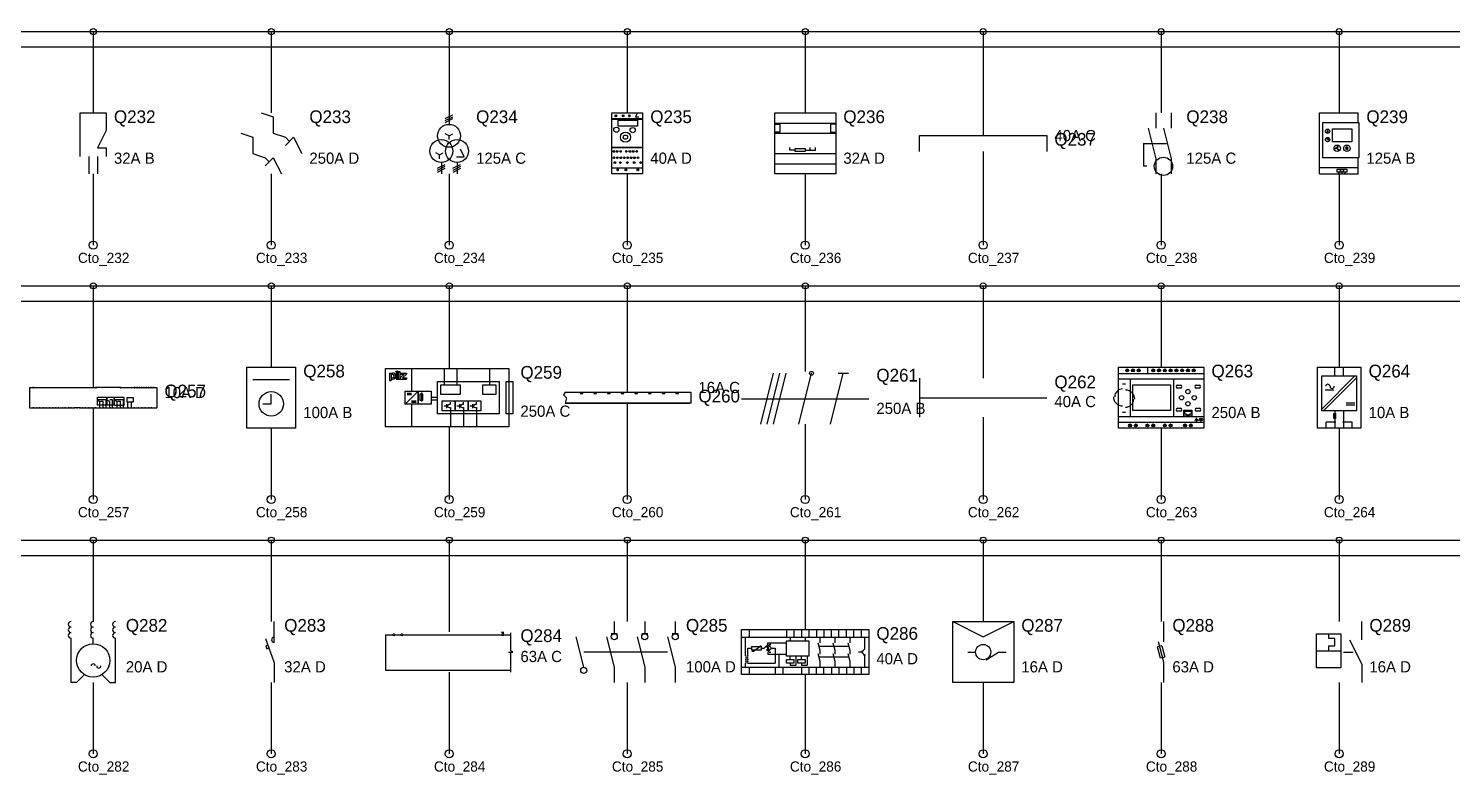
# Model space of a CAD drawing. Header units: metres. Extents: x 2 to 99, y 2 to 133.
# Drawn here: x 26.73 to 54.73, y 69.39 to 84.06 of the extents above; entities that cross this region are included whole.
import ezdxf

# ---------------------------------------------------------------- set-up
doc = ezdxf.new("R2010")
doc.units = ezdxf.units.M
for name, color, linetype in [('BARRAS_BUSBAR', 7, 'Continuous'), ('COMPONENTES', 7, 'Continuous'), ('LINEAS_FUERZA', 7, 'Continuous'), ('TEXTOS_CIRCUITO', 7, 'Continuous')]:
    doc.layers.add(name, color=color, linetype=linetype)

msp = doc.modelspace()

# ---------------------------------------------------------------- linework, layer by layer
at = {"layer": 'BARRAS_BUSBAR'}
for p, q in [((5, 84), (96, 84)), ((5, 83.7), (96, 83.7)), ((5, 79), (96, 79)), ((5, 78.7), (96, 78.7)), ((5, 74), (96, 74)), ((5, 73.7), (96, 73.7))]:
    msp.add_line(p, q, dxfattribs=at)
at = {"layer": 'COMPONENTES'}
for p, q in [((34.921, 82.287), (35.071, 82.362)), ((34.996, 82.4), (34.996, 82.175)), ((38.263, 82.343), (38.277, 82.343)), ((38.27, 82.349), (38.284, 82.336)), ((38.284, 82.349), (38.27, 82.336)), ((38.277, 82.349), (38.277, 82.336)), ((38.399, 82.343), (38.412, 82.343)), ((38.412, 82.349), (38.426, 82.336)), ((38.426, 82.349), (38.412, 82.336)), ((38.419, 82.349), (38.419, 82.336)), ((38.534, 82.349), (38.547, 82.336)), ((38.547, 82.349), (38.534, 82.336)), ((38.534, 82.343), (38.547, 82.343)), ((38.541, 82.349), (38.541, 82.336)), ((48.895, 82.4), (48.895, 82.1)), ((49.195, 82.4), (49.195, 82.1)), ((52.115, 82.4), (52.866, 82.4)), ((52.115, 81.2), (52.115, 82.4)), ((52.873, 82.217), (52.873, 82.4)), ((34.921, 82.25), (35.071, 82.325)), ((34.921, 82.212), (35.071, 82.287)), ((41.4, 82.2), (42.6, 82.2)), ((48.745, 82.1), (48.895, 81.5)), ((49.045, 82.1), (49.195, 81.5)), ((34.996, 81.95), (34.921, 81.987)), ((34.996, 81.95), (35.071, 81.987)), ((34.996, 81.875), (34.996, 81.95)), ((41.4, 82), (42.6, 82)), ((48.655, 81.8), (49.105, 81.8)), ((48.655, 81.8), (48.655, 81.35)), ((27.914, 81.543), (27.914, 81.2)), ((28.086, 81.543), (28.086, 81.2)), ((34.809, 81.575), (34.734, 81.612)), ((34.809, 81.575), (34.884, 81.612)), ((34.809, 81.5), (34.809, 81.575)), ((38.23, 81.65), (38.243, 81.636)), ((38.243, 81.65), (38.23, 81.636)), ((38.233, 81.525), (38.246, 81.511)), ((38.246, 81.525), (38.233, 81.511)), ((38.236, 81.65), (38.236, 81.636)), ((38.24, 81.525), (38.24, 81.511)), ((38.297, 81.65), (38.311, 81.636)), ((38.311, 81.65), (38.297, 81.636)), ((38.301, 81.525), (38.314, 81.511)), ((38.314, 81.525), (38.301, 81.511)), ((38.304, 81.65), (38.304, 81.636)), ((38.307, 81.525), (38.307, 81.511)), ((38.365, 81.65), (38.378, 81.636)), ((38.378, 81.65), (38.365, 81.636)), ((38.368, 81.525), (38.382, 81.511)), ((38.382, 81.525), (38.368, 81.511)), ((38.372, 81.65), (38.372, 81.636)), ((38.375, 81.525), (38.375, 81.511)), ((38.436, 81.525), (38.449, 81.511)), ((38.449, 81.525), (38.436, 81.511)), ((38.443, 81.525), (38.443, 81.511)), ((38.476, 81.65), (38.49, 81.636)), ((38.49, 81.65), (38.476, 81.636)), ((38.483, 81.65), (38.483, 81.636)), ((38.503, 81.525), (38.517, 81.511)), ((38.517, 81.525), (38.503, 81.511)), ((38.51, 81.525), (38.51, 81.511)), ((38.544, 81.65), (38.557, 81.636)), ((38.557, 81.65), (38.544, 81.636)), ((38.551, 81.65), (38.551, 81.636)), ((38.571, 81.525), (38.585, 81.511)), ((38.585, 81.525), (38.571, 81.511)), ((38.578, 81.525), (38.578, 81.511)), ((38.612, 81.65), (38.625, 81.636)), ((38.625, 81.65), (38.612, 81.636)), ((38.618, 81.65), (38.618, 81.636)), ((38.639, 81.525), (38.652, 81.511)), ((38.652, 81.525), (38.639, 81.511)), ((38.645, 81.525), (38.645, 81.511)), ((38.679, 81.65), (38.693, 81.636)), ((38.693, 81.65), (38.679, 81.636)), ((38.686, 81.65), (38.686, 81.636)), ((38.706, 81.525), (38.72, 81.511)), ((38.72, 81.525), (38.706, 81.511)), ((38.713, 81.525), (38.713, 81.511)), ((41.4, 81.6), (42.6, 81.6)), ((48.895, 81.5), (48.895, 81.2)), ((49.195, 81.5), (49.195, 81.2)), ((52.424, 81.693), (52.424, 81.705)), ((52.462, 81.705), (52.424, 81.693)), ((52.462, 81.705), (52.424, 81.705)), ((52.462, 81.712), (52.468, 81.743)), ((52.462, 81.705), (52.481, 81.737)), ((52.462, 81.705), (52.487, 81.68)), ((52.462, 81.705), (52.475, 81.674)), ((52.468, 81.743), (52.481, 81.737)), ((52.487, 81.68), (52.475, 81.674)), ((52.645, 81.718), (52.645, 81.693)), ((52.652, 81.718), (52.652, 81.693)), ((52.658, 81.718), (52.658, 81.693)), ((52.873, 81.2), (52.873, 81.509)), ((34.771, 81.312), (34.921, 81.387)), ((34.771, 81.275), (34.921, 81.35)), ((34.771, 81.237), (34.921, 81.312)), ((34.846, 81.425), (34.846, 81.2)), ((35.071, 81.312), (35.221, 81.387)), ((35.079, 81.275), (35.229, 81.35)), ((35.079, 81.237), (35.229, 81.312)), ((35.154, 81.425), (35.154, 81.2)), ((38.25, 81.43), (38.263, 81.416)), ((38.263, 81.43), (38.25, 81.416)), ((38.25, 81.423), (38.263, 81.423)), ((38.257, 81.43), (38.257, 81.416)), ((38.306, 81.288), (38.319, 81.274)), ((38.319, 81.288), (38.306, 81.274)), ((38.306, 81.281), (38.319, 81.281)), ((38.312, 81.288), (38.312, 81.274)), ((38.358, 81.43), (38.372, 81.416)), ((38.372, 81.43), (38.358, 81.416)), ((38.358, 81.423), (38.372, 81.423)), ((38.365, 81.43), (38.365, 81.416)), ((38.468, 81.288), (38.481, 81.274)), ((38.481, 81.288), (38.468, 81.274)), ((38.468, 81.281), (38.481, 81.281)), ((38.475, 81.288), (38.475, 81.274)), ((38.497, 81.43), (38.51, 81.416)), ((38.51, 81.43), (38.497, 81.416)), ((38.497, 81.423), (38.51, 81.423)), ((38.503, 81.43), (38.503, 81.416)), ((38.632, 81.43), (38.645, 81.416)), ((38.645, 81.43), (38.632, 81.416)), ((38.632, 81.423), (38.645, 81.423)), ((38.639, 81.43), (38.639, 81.416)), ((38.705, 81.288), (38.718, 81.274)), ((38.718, 81.288), (38.705, 81.274)), ((38.705, 81.281), (38.718, 81.281)), ((38.711, 81.288), (38.711, 81.274)), ((38.759, 81.43), (38.772, 81.416)), ((38.772, 81.43), (38.759, 81.416)), ((38.765, 81.43), (38.765, 81.416)), ((41.4, 81.4), (42.6, 81.4)), ((48.715, 81.35), (48.655, 81.35)), ((52.115, 81.326), (52.873, 81.326)), ((52.494, 81.232), (52.494, 81.2)), ((52.557, 81.232), (52.557, 81.2)), ((52.62, 81.232), (52.62, 81.2)), ((52.115, 81.2), (52.873, 81.2)), ((33.997, 77.314), (34.026, 77.314)), ((33.997, 77.314), (33.997, 77.168)), ((34.026, 77.314), (34.026, 77.168)), ((34.26, 77.374), (34.26, 76.928)), ((34.898, 77.374), (34.898, 77.055)), ((35.153, 77.374), (35.153, 77.055)), ((35.791, 77.374), (35.791, 77.055)), ((48.309, 77.32), (48.349, 77.36)), ((48.315, 77.315), (48.355, 77.355)), ((48.423, 77.32), (48.463, 77.36)), ((48.428, 77.315), (48.468, 77.355)), ((48.536, 77.32), (48.576, 77.36)), ((48.542, 77.315), (48.582, 77.355)), ((48.73, 77.394), (48.73, 77.275)), ((48.821, 77.32), (48.861, 77.36)), ((48.827, 77.315), (48.866, 77.355)), ((48.935, 77.32), (48.974, 77.36)), ((48.94, 77.315), (48.98, 77.355)), ((49.048, 77.32), (49.088, 77.36)), ((49.054, 77.315), (49.094, 77.355)), ((49.162, 77.32), (49.202, 77.36)), ((49.168, 77.315), (49.208, 77.355)), ((49.276, 77.32), (49.316, 77.36)), ((49.282, 77.315), (49.321, 77.355)), ((49.39, 77.32), (49.429, 77.36)), ((49.395, 77.315), (49.435, 77.355)), ((49.503, 77.32), (49.543, 77.36)), ((49.509, 77.315), (49.549, 77.355)), ((49.617, 77.32), (49.657, 77.36)), ((49.623, 77.315), (49.663, 77.355)), ((52.414, 77.229), (52.414, 77.4)), ((52.586, 77.229), (52.586, 77.4)), ((31.14, 77.16), (31.86, 77.16)), ((33.828, 77.285), (33.828, 77.139)), ((33.828, 77.285), (33.887, 77.285)), ((33.828, 77.139), (33.857, 77.139)), ((33.857, 77.261), (33.857, 77.139)), ((33.857, 77.261), (33.881, 77.261)), ((33.866, 77.191), (33.866, 77.168)), ((33.866, 77.191), (33.881, 77.191)), ((33.866, 77.168), (33.887, 77.168)), ((33.955, 77.285), (33.955, 77.168)), ((33.955, 77.285), (33.985, 77.285)), ((33.955, 77.168), (33.985, 77.168)), ((33.985, 77.285), (33.985, 77.168)), ((33.997, 77.168), (34.026, 77.168)), ((34.038, 77.285), (34.038, 77.261)), ((34.038, 77.285), (34.157, 77.285)), ((34.114, 77.261), (34.038, 77.191)), ((34.038, 77.261), (34.114, 77.261)), ((34.038, 77.191), (34.038, 77.168)), ((34.038, 77.168), (34.157, 77.168)), ((34.157, 77.261), (34.082, 77.191)), ((34.082, 77.191), (34.157, 77.191)), ((34.157, 77.285), (34.157, 77.261)), ((34.157, 77.191), (34.157, 77.168)), ((41.125, 76.281), (41.375, 77.281)), ((41.25, 76.281), (41.5, 77.281)), ((41.375, 76.281), (41.625, 77.281)), ((41.875, 76.281), (42.125, 77.281)), ((42.5, 76.281), (42.75, 77.281)), ((42.65, 77.281), (42.85, 77.281)), ((44.25, 77.185), (44.25, 76.415)), ((48.242, 77.073), (48.3, 77.073)), ((48.389, 77.173), (48.389, 76.427)), ((49.242, 77.173), (49.242, 76.427)), ((49.321, 77.047), (49.378, 77.047)), ((49.691, 77.047), (49.748, 77.047)), ((52.157, 76.577), (52.809, 77.229)), ((52.191, 76.543), (52.843, 77.194)), ((26.75, 76.999), (26.75, 76.703)), ((26.75, 76.999), (26.81, 76.999)), ((26.831, 76.999), (26.881, 76.999)), ((26.884, 76.999), (27.557, 76.999)), ((27.553, 76.999), (27.824, 76.999)), ((27.824, 76.999), (28.046, 76.999)), ((28.525, 76.999), (28.067, 76.999)), ((28.088, 76.749), (28.088, 76.767)), ((28.088, 76.767), (28.253, 76.767)), ((28.127, 76.721), (28.088, 76.749)), ((28.193, 76.728), (28.144, 76.728)), ((28.197, 76.612), (28.197, 76.728)), ((28.253, 76.767), (28.253, 76.748)), ((28.253, 76.612), (28.253, 76.749)), ((28.324, 76.721), (28.285, 76.749)), ((28.38, 76.76), (28.327, 76.76)), ((28.38, 76.612), (28.38, 76.756)), ((28.429, 76.749), (28.429, 76.767)), ((28.429, 76.767), (28.595, 76.767)), ((28.468, 76.721), (28.429, 76.749)), ((28.535, 76.728), (28.486, 76.728)), ((28.539, 76.612), (28.539, 76.728)), ((28.546, 76.999), (28.803, 76.999)), ((28.595, 76.767), (28.595, 76.748)), ((28.595, 76.612), (28.595, 76.749)), ((28.824, 76.999), (28.849, 76.999)), ((28.87, 76.999), (28.894, 76.999)), ((28.916, 76.999), (28.94, 76.999)), ((28.961, 76.999), (28.986, 76.999)), ((29.007, 76.999), (29.032, 76.999)), ((29.053, 76.999), (29.077, 76.999)), ((29.099, 76.999), (29.123, 76.999)), ((29.144, 76.999), (29.169, 76.999)), ((29.19, 76.999), (29.246, 76.999)), ((29.25, 76.999), (29.25, 76.9)), ((29.25, 76.897), (29.25, 76.615)), ((31.5, 76.68), (31.5, 76.872)), ((34.133, 76.672), (34.388, 76.928)), ((34.171, 76.889), (34.26, 76.889)), ((34.171, 76.864), (34.26, 76.864)), ((34.26, 76.736), (34.349, 76.736)), ((34.452, 76.902), (34.452, 76.723)), ((34.643, 76.813), (34.77, 76.813)), ((34.643, 76.762), (34.77, 76.762)), ((40.75, 76.781), (43.25, 76.781)), ((44.25, 76.8), (45.404, 76.8)), ((44.25, 76.8), (46.75, 76.8)), ((49.378, 76.991), (49.321, 76.991)), ((49.748, 76.991), (49.691, 76.991)), ((52.226, 76.954), (52.397, 76.954)), ((26.75, 76.707), (26.75, 76.601)), ((26.75, 76.601), (26.81, 76.601)), ((26.831, 76.601), (26.88, 76.601)), ((26.901, 76.601), (26.937, 76.601)), ((26.958, 76.601), (27.007, 76.601)), ((27.028, 76.601), (27.063, 76.601)), ((27.084, 76.601), (27.134, 76.601)), ((27.151, 76.601), (27.201, 76.601)), ((27.222, 76.601), (27.271, 76.601)), ((27.272, 76.601), (27.308, 76.601)), ((27.329, 76.601), (27.378, 76.601)), ((27.399, 76.601), (27.434, 76.601)), ((27.456, 76.601), (27.505, 76.601)), ((27.525, 76.601), (27.553, 76.601)), ((27.574, 76.601), (27.62, 76.601)), ((27.669, 76.601), (27.641, 76.601)), ((27.729, 76.601), (27.69, 76.601)), ((27.748, 76.601), (27.798, 76.601)), ((27.799, 76.601), (27.834, 76.601)), ((27.856, 76.601), (27.905, 76.601)), ((27.926, 76.601), (27.961, 76.601)), ((27.982, 76.601), (28.032, 76.601)), ((28.049, 76.601), (28.098, 76.601)), ((28.055, 76.601), (28.115, 76.601)), ((28.056, 76.601), (28.116, 76.601)), ((28.127, 76.612), (28.127, 76.717)), ((28.137, 76.601), (28.186, 76.601)), ((28.208, 76.601), (28.243, 76.601)), ((28.264, 76.601), (28.313, 76.601)), ((28.324, 76.612), (28.324, 76.717)), ((28.334, 76.601), (28.37, 76.601)), ((28.391, 76.601), (28.44, 76.601)), ((28.396, 76.601), (28.456, 76.601)), ((28.398, 76.601), (28.458, 76.601)), ((28.468, 76.612), (28.468, 76.717)), ((28.479, 76.601), (28.528, 76.601)), ((28.549, 76.601), (28.584, 76.601)), ((28.605, 76.601), (28.655, 76.601)), ((28.611, 76.601), (28.671, 76.601)), ((28.613, 76.601), (28.672, 76.601)), ((28.683, 76.664), (28.683, 76.71)), ((28.683, 76.612), (28.683, 76.668)), ((28.693, 76.601), (28.743, 76.601)), ((28.753, 76.682), (28.753, 76.71)), ((28.753, 76.612), (28.753, 76.696)), ((28.764, 76.601), (28.799, 76.601)), ((28.819, 76.601), (28.879, 76.601)), ((28.82, 76.601), (28.88, 76.601)), ((28.901, 76.601), (28.95, 76.601)), ((28.972, 76.601), (29.007, 76.601)), ((29.028, 76.601), (29.077, 76.601)), ((29.098, 76.601), (29.134, 76.601)), ((29.155, 76.601), (29.25, 76.601)), ((29.25, 76.626), (29.25, 76.601)), ((31.332, 76.68), (31.5, 76.68)), ((34.26, 76.711), (34.349, 76.711)), ((34.26, 76.672), (34.26, 76.226)), ((34.949, 76.634), (34.898, 76.634)), ((34.949, 76.672), (34.949, 76.596)), ((35.026, 76.545), (35.026, 76.226)), ((35.204, 76.634), (35.153, 76.634)), ((35.204, 76.672), (35.204, 76.596)), ((35.281, 76.545), (35.281, 76.226)), ((35.459, 76.634), (35.408, 76.634)), ((35.459, 76.672), (35.459, 76.596)), ((35.536, 76.545), (35.536, 76.226)), ((48.242, 76.515), (48.3, 76.515)), ((49.321, 76.592), (49.378, 76.592)), ((49.378, 76.536), (49.321, 76.536)), ((49.486, 76.536), (49.486, 76.524)), ((49.498, 76.536), (49.498, 76.524)), ((49.509, 76.536), (49.509, 76.524)), ((49.52, 76.536), (49.52, 76.524)), ((49.532, 76.536), (49.532, 76.524)), ((49.543, 76.536), (49.543, 76.524)), ((49.555, 76.536), (49.555, 76.524)), ((49.566, 76.536), (49.566, 76.524)), ((49.697, 76.592), (49.754, 76.592)), ((49.754, 76.536), (49.697, 76.536)), ((52.414, 76.543), (52.414, 76.2)), ((52.586, 76.543), (52.586, 76.2)), ((52.637, 76.697), (52.809, 76.697)), ((52.637, 76.663), (52.809, 76.663)), ((48.366, 76.24), (48.406, 76.28)), ((48.372, 76.234), (48.411, 76.274)), ((48.48, 76.24), (48.519, 76.28)), ((48.485, 76.234), (48.525, 76.274)), ((48.707, 76.24), (48.747, 76.28)), ((48.713, 76.234), (48.753, 76.274)), ((48.821, 76.24), (48.861, 76.28)), ((48.827, 76.234), (48.866, 76.274)), ((49.048, 76.24), (49.088, 76.28)), ((49.054, 76.234), (49.094, 76.274)), ((49.162, 76.24), (49.202, 76.28)), ((49.168, 76.234), (49.208, 76.274)), ((49.446, 76.24), (49.486, 76.28)), ((49.452, 76.234), (49.492, 76.274)), ((49.56, 76.24), (49.6, 76.28)), ((49.566, 76.234), (49.606, 76.274)), ((49.68, 76.363), (49.714, 76.363)), ((49.685, 76.351), (49.708, 76.351)), ((49.691, 76.34), (49.702, 76.34)), ((49.697, 76.382), (49.697, 76.405)), ((49.759, 76.354), (49.799, 76.393)), ((49.765, 76.348), (49.805, 76.388)), ((52.414, 76.32), (52.243, 76.32)), ((52.243, 76.2), (52.243, 76.32)), ((52.757, 76.32), (52.586, 76.32)), ((52.757, 76.2), (52.757, 76.32)), ((31.555, 72), (31.555, 72.4)), ((38.245, 72.4), (38.245, 72.16)), ((38.845, 72.4), (38.845, 72.16)), ((39.445, 72.4), (39.445, 72.16)), ((49.05, 72), (49.05, 72.4)), ((52.944, 72.04), (52.944, 72.4)), ((27.564, 71.2), (27.564, 72.073)), ((28, 71.964), (28, 72.073)), ((28.436, 71.2), (28.436, 72.073)), ((31.555, 71.6), (31.395, 72.06)), ((33.75, 72.141), (33.75, 71.443)), ((33.75, 72.141), (33.885, 72.141)), ((33.933, 72.141), (34.044, 72.141)), ((34.091, 72.141), (36.028, 72.141)), ((36.028, 72.197), (36.075, 72.165)), ((36.044, 72.197), (36.044, 72.149)), ((36.052, 72.197), (36.052, 72.149)), ((36.06, 72.197), (36.06, 72.149)), ((36.075, 72.141), (36.21, 72.141)), ((37.645, 71.5), (37.495, 72.1)), ((38.305, 72.16), (38.185, 72.16)), ((38.905, 72.16), (38.785, 72.16)), ((39.505, 72.16), (39.385, 72.16)), ((40.75, 72.094), (43.25, 72.094)), ((40.824, 71.726), (40.824, 72.094)), ((40.897, 72.241), (40.897, 72.101)), ((41.265, 71.984), (41.632, 71.984)), ((41.265, 71.947), (41.265, 71.984)), ((41.632, 72.241), (41.632, 72.101)), ((41.706, 72.094), (41.706, 72.021)), ((41.779, 72.234), (41.779, 72.094)), ((41.926, 72.241), (41.926, 72.101)), ((42, 72.094), (42, 72.021)), ((42.074, 72.241), (42.074, 72.101)), ((42.221, 72.241), (42.221, 72.094)), ((42.294, 71.984), (42.294, 72.094)), ((42.368, 72.241), (42.368, 72.094)), ((42.515, 72.101), (42.515, 72.234)), ((42.588, 71.984), (42.588, 72.094)), ((42.662, 72.101), (42.662, 72.234)), ((42.809, 72.101), (42.809, 72.241)), ((42.882, 71.984), (42.882, 72.094)), ((42.956, 72.101), (42.956, 72.234)), ((43.103, 72.241), (43.103, 72.101)), ((49.05, 71.6), (48.95, 72)), ((39.295, 71.8), (37.645, 71.8)), ((40.875, 71.726), (40.875, 71.874)), ((40.875, 71.874), (40.949, 71.874)), ((41.132, 71.874), (41.191, 71.874)), ((41.235, 71.903), (41.287, 71.903)), ((41.265, 71.822), (41.265, 71.925)), ((41.265, 71.8), (41.265, 71.756)), ((41.265, 71.756), (41.632, 71.756)), ((41.294, 71.947), (41.324, 71.947)), ((41.294, 71.8), (41.324, 71.8)), ((41.309, 71.962), (41.309, 71.932)), ((41.338, 71.874), (41.412, 71.874)), ((41.412, 71.874), (41.412, 71.579)), ((41.485, 71.506), (41.485, 71.756)), ((41.706, 71.653), (41.706, 71.719)), ((41.816, 71.719), (41.816, 71.543)), ((41.926, 71.653), (41.926, 71.719)), ((42.037, 71.719), (42.037, 71.543)), ((42.272, 71.918), (42.853, 71.918)), ((42.272, 71.704), (42.853, 71.704)), ((43.118, 71.8), (43.051, 71.8)), ((43.118, 71.829), (43.118, 71.771)), ((43.176, 71.734), (43.118, 71.793)), ((43.176, 71.506), (43.176, 71.734)), ((45.2, 71.8), (45.35, 71.8)), ((45.56, 71.65), (45.8, 71.8)), ((45.8, 71.8), (45.95, 71.8)), ((49.01, 71.92), (48.93, 71.9)), ((48.99, 71.68), (48.93, 71.9)), ((49.07, 71.7), (48.99, 71.68)), ((49.01, 71.92), (49.07, 71.7)), ((52.056, 71.824), (52.536, 71.824)), ((52.584, 71.8), (52.776, 71.8)), ((31.555, 71.6), (31.555, 71.2)), ((33.75, 71.443), (36.21, 71.443)), ((40.757, 71.506), (43.25, 71.506)), ((40.824, 71.506), (40.824, 71.579)), ((40.875, 71.579), (41.412, 71.579)), ((40.897, 71.506), (40.897, 71.359)), ((41.412, 71.506), (41.412, 71.359)), ((41.559, 71.506), (41.559, 71.359)), ((41.706, 71.579), (41.706, 71.543)), ((41.706, 71.543), (41.816, 71.543)), ((41.926, 71.579), (41.926, 71.543)), ((41.926, 71.543), (42.037, 71.543)), ((41.926, 71.506), (41.926, 71.366)), ((42.074, 71.506), (42.074, 71.366)), ((42.221, 71.359), (42.221, 71.506)), ((42.368, 71.359), (42.368, 71.506)), ((42.515, 71.506), (42.515, 71.366)), ((42.662, 71.506), (42.662, 71.359)), ((42.809, 71.506), (42.809, 71.366)), ((42.956, 71.506), (42.956, 71.366)), ((43.103, 71.506), (43.103, 71.366)), ((49.05, 71.2), (49.05, 71.6)), ((27.673, 71.2), (27.564, 71.2)), ((27.673, 71.2), (27.825, 71.353)), ((28.327, 71.2), (28.175, 71.353)), ((28.327, 71.2), (28.436, 71.2))]:
    msp.add_line(p, q, dxfattribs=at)
for points in [[(27.743, 81.543), (27.743, 82.4), (28.257, 82.4), (28.257, 82.057), (28.086, 81.714), (28.257, 81.714), (28.257, 81.543)], [(31.3, 82.4), (31.54, 82.32), (31.54, 82), (31.78, 81.92), (31.86, 81.84)], [(38.696, 82.393), (38.662, 82.326), (38.73, 82.326)], [(41.4, 82.18), (41.5, 82.18), (41.5, 82.02), (41.4, 82.02)], [(42.6, 82.18), (42.5, 82.18), (42.5, 82.02), (42.6, 82.02)], [(52.254, 82.027), (52.292, 82.027), (52.273, 82.059)], [(30.9, 82), (31.14, 81.92), (31.14, 81.6), (31.38, 81.52), (31.46, 81.44)], [(31.78, 81.76), (31.94, 81.92), (32.1, 81.6)], [(44.25, 81.644), (44.25, 81.956), (46.75, 81.956), (46.75, 81.644)], [(52.254, 81.888), (52.292, 81.888), (52.273, 81.857)], [(31.38, 81.36), (31.54, 81.52), (31.7, 81.2)], [(35.146, 81.537), (35.296, 81.537), (35.221, 81.687)], [(41.79, 81.67), (41.7, 81.67), (41.7, 81.72)], [(42, 81.67), (42.1, 81.67), (42.1, 81.72)], [(42.1, 81.67), (42.2, 81.67), (42.2, 81.72)], [(52.639, 81.674), (52.652, 81.693), (52.664, 81.674), (52.658, 81.699), (52.658, 81.712), (52.677, 81.705), (52.652, 81.724), (52.626, 81.705), (52.645, 81.712), (52.645, 81.699)], [(37.277, 76.908), (37.25, 76.854), (37.304, 76.8), (37.277, 76.692)], [(37.277, 76.908), (39.75, 76.908), (39.75, 76.692), (37.277, 76.692), (39.723, 76.692)], [(37.573, 76.905), (37.573, 76.881), (37.626, 76.881), (37.626, 76.905)], [(37.841, 76.905), (37.841, 76.881), (37.895, 76.881), (37.895, 76.905)], [(38.11, 76.905), (38.11, 76.881), (38.164, 76.881), (38.164, 76.905)], [(38.379, 76.905), (38.379, 76.881), (38.433, 76.881), (38.433, 76.905)], [(38.648, 76.905), (38.648, 76.881), (38.702, 76.881), (38.702, 76.905)], [(38.917, 76.905), (38.917, 76.881), (38.97, 76.881), (38.97, 76.905)], [(39.185, 76.905), (39.185, 76.881), (39.239, 76.881), (39.239, 76.905)], [(39.454, 76.905), (39.454, 76.881), (39.508, 76.881), (39.508, 76.905)], [(34.949, 76.634), (35, 76.672), (35.026, 76.672), (35.026, 76.711)], [(34.949, 76.634), (34.962, 76.66), (34.974, 76.647)], [(34.949, 76.634), (35, 76.609), (35.026, 76.609), (35.026, 76.545)], [(35.204, 76.634), (35.255, 76.672), (35.281, 76.672), (35.281, 76.711)], [(35.204, 76.634), (35.217, 76.66), (35.23, 76.647)], [(35.204, 76.634), (35.255, 76.609), (35.281, 76.609), (35.281, 76.545)], [(35.459, 76.634), (35.51, 76.672), (35.536, 76.672), (35.536, 76.711)], [(35.459, 76.634), (35.472, 76.66), (35.485, 76.647)], [(35.459, 76.634), (35.51, 76.609), (35.536, 76.609), (35.536, 76.545)], [(49.498, 76.467), (49.498, 76.479), (49.464, 76.479), (49.464, 76.536), (49.589, 76.536), (49.589, 76.479), (49.555, 76.479), (49.555, 76.467), (49.543, 76.467), (49.543, 76.456), (49.509, 76.456), (49.509, 76.467), (49.503, 76.467)], [(44.9, 72.4), (45.5, 72.1), (46.1, 72.4)], [(36.21, 71.403), (36.21, 71.776), (36.171, 71.8), (36.25, 71.8), (36.21, 71.824), (36.21, 72.181)], [(38.095, 72.1), (38.245, 71.5), (38.245, 71.2)], [(38.695, 72.1), (38.845, 71.5), (38.845, 71.2)], [(38.695, 72.1), (38.845, 71.5), (38.845, 71.2)], [(39.295, 72.1), (39.445, 71.5), (39.445, 71.2)], [(42.294, 71.756), (42.294, 71.829), (42.257, 71.976)], [(42.588, 71.756), (42.588, 71.829), (42.551, 71.976)], [(42.882, 71.756), (42.882, 71.829), (42.846, 71.976)], [(43.118, 71.807), (43.176, 71.866), (43.176, 72.094)], [(52.296, 71.824), (52.296, 71.92), (52.416, 71.92), (52.416, 72.064), (52.296, 72.064), (52.296, 72.16)], [(52.704, 72.04), (52.944, 71.56), (52.944, 71.2)], [(31.435, 71.94), (31.395, 71.92), (31.415, 71.86), (31.455, 71.88)], [(40.949, 71.815), (40.985, 71.815), (41.132, 71.932)], [(41.191, 71.874), (41.191, 71.874), (41.265, 71.947), (41.338, 71.874), (41.265, 71.8)], [(41.235, 71.844), (41.294, 71.844), (41.265, 71.903)], [(42.294, 71.506), (42.294, 71.616), (42.257, 71.763)], [(42.588, 71.506), (42.588, 71.616), (42.551, 71.763)], [(42.882, 71.506), (42.882, 71.616), (42.846, 71.763)], [(43.169, 71.756), (43.176, 71.734), (43.154, 71.741)]]:
    msp.add_lwpolyline(points, dxfattribs=at)
for points in [[(38.196, 82.4), (38.804, 82.4), (38.804, 82.282), (38.196, 82.282)], [(41.4, 82.4), (42.6, 82.4), (42.6, 81.2), (41.4, 81.2)], [(38.196, 82.278), (38.804, 82.278), (38.804, 81.717), (38.196, 81.717)], [(38.321, 82.258), (38.703, 82.258), (38.703, 82.14), (38.321, 82.14)], [(52.178, 82.211), (52.885, 82.211), (52.885, 81.516), (52.178, 81.516)], [(52.367, 82.084), (52.746, 82.084), (52.746, 81.832), (52.367, 81.832)], [(38.196, 81.717), (38.804, 81.717), (38.804, 81.312), (38.196, 81.312)], [(41.8, 81.7), (42, 81.7), (42, 81.64), (41.8, 81.64)], [(38.196, 81.318), (38.804, 81.318), (38.804, 81.2), (38.196, 81.2)], [(52.462, 81.295), (52.525, 81.295), (52.525, 81.232), (52.462, 81.232)], [(52.494, 81.225), (52.494, 81.225), (52.494, 81.206), (52.494, 81.206)], [(52.525, 81.295), (52.588, 81.295), (52.588, 81.232), (52.525, 81.232)], [(52.557, 81.225), (52.557, 81.225), (52.557, 81.206), (52.557, 81.206)], [(52.588, 81.295), (52.652, 81.295), (52.652, 81.232), (52.588, 81.232)], [(52.62, 81.225), (52.62, 81.225), (52.62, 81.206), (52.62, 81.206)], [(31.02, 77.4), (31.98, 77.4), (31.98, 76.2), (31.02, 76.2)], [(33.75, 77.374), (36.173, 77.374), (36.173, 76.226), (33.75, 76.226)], [(48.161, 77.4), (49.839, 77.4), (49.839, 76.2), (48.161, 76.2)], [(52.071, 77.4), (52.929, 77.4), (52.929, 76.2), (52.071, 76.2)], [(34.77, 77.119), (35.982, 77.119), (35.982, 76.481), (34.77, 76.481)], [(34.834, 77.055), (35.217, 77.055), (35.217, 76.864), (34.834, 76.864)], [(35.663, 77.055), (35.918, 77.055), (35.918, 76.864), (35.663, 76.864)], [(36.122, 77.119), (36.25, 77.119), (36.25, 76.481), (36.122, 76.481)], [(48.161, 77.275), (49.839, 77.275), (49.839, 76.314), (48.161, 76.314)], [(48.161, 77.175), (49.839, 77.175), (49.839, 76.427), (48.161, 76.427)], [(48.445, 77.053), (49.185, 77.053), (49.185, 76.547), (48.445, 76.547)], [(52.157, 77.229), (52.843, 77.229), (52.843, 76.543), (52.157, 76.543)], [(28.081, 76.809), (28.264, 76.809), (28.264, 76.654), (28.081, 76.654)], [(28.271, 76.809), (28.405, 76.809), (28.405, 76.654), (28.271, 76.654)], [(28.415, 76.809), (28.605, 76.809), (28.605, 76.65), (28.415, 76.65)], [(28.669, 76.805), (28.785, 76.805), (28.785, 76.714), (28.669, 76.714)], [(34.133, 76.928), (34.388, 76.928), (34.388, 76.672), (34.133, 76.672)], [(34.388, 76.928), (34.643, 76.928), (34.643, 76.672), (34.388, 76.672)], [(34.426, 76.877), (34.477, 76.877), (34.477, 76.749), (34.426, 76.749)], [(34.86, 76.736), (35.115, 76.736), (35.115, 76.545), (34.86, 76.545)], [(35.115, 76.736), (35.37, 76.736), (35.37, 76.545), (35.115, 76.545)], [(35.37, 76.736), (35.625, 76.736), (35.625, 76.545), (35.37, 76.545)], [(49.446, 76.553), (49.606, 76.553), (49.606, 76.439), (49.446, 76.439)], [(52.397, 76.491), (52.431, 76.491), (52.431, 76.389), (52.397, 76.389)], [(44.9, 72.4), (46.1, 72.4), (46.1, 71.2), (44.9, 71.2)], [(40.75, 72.241), (43.25, 72.241), (43.25, 71.359), (40.75, 71.359)], [(41.632, 72.021), (42.074, 72.021), (42.074, 71.719), (41.632, 71.719)], [(52.056, 72.16), (52.536, 72.16), (52.536, 71.488), (52.056, 71.488)], [(40.949, 71.91), (41.132, 71.91), (41.132, 71.837), (40.949, 71.837)], [(41.632, 71.653), (41.779, 71.653), (41.779, 71.579), (41.632, 71.579)], [(41.853, 71.653), (42, 71.653), (42, 71.579), (41.853, 71.579)]]:
    msp.add_lwpolyline(points, close=True, dxfattribs=at)
for centre, radius in [((38.277, 82.343), 0.0169), ((38.419, 82.343), 0.0169), ((38.541, 82.343), 0.0169), ((34.996, 81.95), 0.225), ((38.287, 82.069), 0.0507), ((38.608, 82.062), 0.0507), ((52.273, 82.04), 0.0424), ((34.846, 81.65), 0.225), ((35.154, 81.65), 0.225), ((38.466, 81.923), 0.101), ((38.466, 81.923), 0.0423), ((52.273, 81.876), 0.0424), ((52.462, 81.705), 0.0632), ((52.652, 81.705), 0.0632), ((38.236, 81.643), 0.0169), ((38.24, 81.518), 0.0169), ((38.304, 81.643), 0.0169), ((38.307, 81.518), 0.0169), ((38.372, 81.643), 0.0169), ((38.375, 81.518), 0.0169), ((38.443, 81.518), 0.0169), ((38.483, 81.643), 0.0169), ((38.51, 81.518), 0.0169), ((38.551, 81.643), 0.0169), ((38.578, 81.518), 0.0169), ((38.618, 81.643), 0.0169), ((38.645, 81.518), 0.0169), ((38.686, 81.643), 0.0169), ((38.713, 81.518), 0.0169), ((49.045, 81.35), 0.18), ((52.462, 81.705), 0.00894), ((52.652, 81.73), 0.00894), ((38.257, 81.423), 0.0169), ((38.312, 81.281), 0.0169), ((38.312, 81.281), 0.0169), ((38.365, 81.423), 0.0169), ((38.475, 81.281), 0.0169), ((38.475, 81.281), 0.0169), ((38.503, 81.423), 0.0169), ((38.639, 81.423), 0.0169), ((38.711, 81.281), 0.0169), ((38.711, 81.281), 0.0169), ((38.765, 81.423), 0.0169), ((33.97, 77.311), 0.0177), ((42.125, 77.281), 0.0375), ((48.332, 77.337), 0.0284), ((48.445, 77.337), 0.0284), ((48.559, 77.337), 0.0284), ((48.844, 77.337), 0.0284), ((48.957, 77.337), 0.0284), ((49.071, 77.337), 0.0284), ((49.185, 77.337), 0.0284), ((49.299, 77.337), 0.0284), ((49.412, 77.337), 0.0284), ((49.526, 77.337), 0.0284), ((49.64, 77.337), 0.0284), ((26.821, 76.999), 0.0088), ((28.056, 76.999), 0.0088), ((28.535, 76.999), 0.0088), ((28.813, 76.999), 0.0088), ((28.859, 76.999), 0.0088), ((28.905, 76.999), 0.0088), ((28.951, 76.999), 0.0088), ((28.996, 76.999), 0.0088), ((29.042, 76.999), 0.0088), ((29.088, 76.999), 0.0088), ((29.134, 76.999), 0.0088), ((29.18, 76.999), 0.0088), ((31.5, 76.68), 0.24), ((49.401, 76.801), 0.0427), ((49.526, 76.921), 0.0427), ((49.651, 76.801), 0.0427), ((26.82, 76.601), 0.0088), ((26.891, 76.601), 0.0088), ((26.947, 76.601), 0.0088), ((27.018, 76.601), 0.0088), ((27.074, 76.601), 0.0088), ((27.144, 76.601), 0.0088), ((27.211, 76.601), 0.0088), ((27.262, 76.601), 0.0088), ((27.318, 76.601), 0.0088), ((27.389, 76.601), 0.0088), ((27.445, 76.601), 0.0088), ((27.515, 76.601), 0.0088), ((27.563, 76.601), 0.0088), ((27.63, 76.601), 0.0088), ((27.68, 76.601), 0.0088), ((27.738, 76.601), 0.0088), ((27.789, 76.601), 0.0088), ((27.845, 76.601), 0.0088), ((27.915, 76.601), 0.0088), ((27.972, 76.601), 0.0088), ((28.042, 76.601), 0.0088), ((28.127, 76.601), 0.0088), ((28.197, 76.601), 0.0088), ((28.253, 76.601), 0.0088), ((28.324, 76.601), 0.0088), ((28.38, 76.601), 0.0088), ((28.468, 76.601), 0.0088), ((28.539, 76.601), 0.0088), ((28.595, 76.601), 0.0088), ((28.683, 76.601), 0.0088), ((28.753, 76.601), 0.0088), ((28.81, 76.601), 0.0088), ((28.891, 76.601), 0.0088), ((28.961, 76.601), 0.0088), ((29.017, 76.601), 0.0088), ((29.088, 76.601), 0.0088), ((29.144, 76.601), 0.0088), ((49.526, 76.682), 0.0427), ((48.389, 76.257), 0.0284), ((48.502, 76.257), 0.0284), ((48.73, 76.257), 0.0284), ((48.844, 76.257), 0.0284), ((49.071, 76.257), 0.0284), ((49.185, 76.257), 0.0284), ((49.469, 76.257), 0.0284), ((49.583, 76.257), 0.0284), ((49.782, 76.371), 0.0284), ((52.414, 76.32), 0.00857), ((52.586, 76.32), 0.00857), ((33.909, 72.141), 0.0198), ((34.067, 72.141), 0.0198), ((38.245, 72.1), 0.06), ((38.845, 72.1), 0.06), ((39.445, 72.1), 0.06), ((28, 71.636), 0.327), ((45.5, 71.8), 0.15), ((37.645, 71.44), 0.06)]:
    msp.add_circle(centre, radius, dxfattribs=at)
for centre, radius, start, end in [((33.881, 77.226), 0.0353, 270, 450), ((33.887, 77.226), 0.059, 270, 450), ((49.321, 77.019), 0.0284, 90, 180), ((49.321, 77.019), 0.0284, 180, 270), ((49.378, 77.019), 0.0284, 0, 90), ((49.378, 77.019), 0.0284, 270, 360), ((49.691, 77.019), 0.0284, 90, 180), ((49.691, 77.019), 0.0284, 180, 270), ((49.748, 77.019), 0.0284, 0, 90), ((49.748, 77.019), 0.0284, 270, 360), ((52.277, 77.025), 0.0418, 0, 180), ((52.362, 77.025), 0.0418, 180, 360), ((48.242, 76.819), 0.181, 180, 270), ((48.242, 76.819), 0.156, 90, 180), ((48.3, 76.769), 0.181, 0, 90), ((48.3, 76.769), 0.156, 270, 360), ((49.321, 76.564), 0.0284, 90, 180), ((49.321, 76.564), 0.0284, 180, 270), ((49.378, 76.564), 0.0284, 0, 90), ((49.378, 76.564), 0.0284, 270, 360), ((49.697, 76.564), 0.0284, 90, 180), ((49.697, 76.564), 0.0284, 180, 270), ((49.754, 76.564), 0.0284, 0, 90), ((49.754, 76.564), 0.0284, 270, 360), ((49.697, 76.34), 0.036, 90, 180), ((49.697, 76.34), 0.036, 0, 90), ((27.564, 72.345), 0.0545, 90, 270), ((27.564, 72.236), 0.0545, 90, 270), ((28, 72.345), 0.0545, 90, 270), ((28, 72.236), 0.0545, 90, 270), ((28.436, 72.345), 0.0545, 90, 270), ((28.436, 72.236), 0.0545, 90, 270), ((27.564, 72.127), 0.0545, 90, 270), ((28, 72.127), 0.0545, 90, 270), ((28.436, 72.127), 0.0545, 90, 270), ((31.555, 72.04), 0.05, 90, 270), ((36.052, 72.149), 0.0238, 180, 360), ((40.825, 71.708), 0.0184, 270, 450), ((40.825, 71.671), 0.0184, 270, 450), ((40.877, 71.708), 0.0184, 90, 270), ((40.877, 71.671), 0.0184, 90, 270), ((28, 71.527), 0.0409, 0, 180), ((28.109, 71.527), 0.0409, 180, 360), ((40.825, 71.635), 0.0184, 270, 450), ((40.825, 71.598), 0.0184, 270, 450), ((40.877, 71.635), 0.0184, 90, 270), ((40.877, 71.598), 0.0184, 90, 270)]:
    msp.add_arc(centre, radius, start, end, dxfattribs=at)
at = {"layer": 'LINEAS_FUERZA'}
for p, q in [((28, 84), (28, 82.4)), ((31.5, 84), (31.5, 82.4)), ((35, 84), (35, 82.4)), ((38.5, 84), (38.5, 82.4)), ((42, 84), (42, 82.4)), ((45.5, 84), (45.5, 81.956)), ((49, 84), (49, 82.4)), ((52.5, 84), (52.5, 82.4)), ((45.5, 81.644), (45.5, 79.8)), ((28, 81.2), (28, 79.8)), ((31.5, 81.2), (31.5, 79.8)), ((35, 81.2), (35, 79.8)), ((38.5, 81.2), (38.5, 79.8)), ((42, 81.2), (42, 79.8)), ((49, 81.2), (49, 79.8)), ((52.5, 81.2), (52.5, 79.8)), ((28, 79), (28, 77.008)), ((31.5, 79), (31.5, 77.4)), ((35, 79), (35, 77.374)), ((38.5, 79), (38.5, 76.908)), ((42, 79), (42, 77.319)), ((45.5, 79), (45.5, 77.185)), ((49, 79), (49, 77.4)), ((52.5, 79), (52.5, 77.4)), ((28, 76.592), (28, 74.8)), ((38.5, 76.692), (38.5, 74.8)), ((31.5, 76.2), (31.5, 74.8)), ((35, 76.226), (35, 74.8)), ((42, 76.281), (42, 74.8)), ((45.5, 76.415), (45.5, 74.8)), ((49, 76.2), (49, 74.8)), ((52.5, 76.2), (52.5, 74.8)), ((28, 74), (28, 72.4)), ((31.5, 74), (31.5, 72.4)), ((35, 74), (35, 72.197)), ((38.5, 74), (38.5, 72.4)), ((42, 74), (42, 72.241)), ((45.5, 74), (45.5, 72.4)), ((49, 74), (49, 72.4)), ((52.5, 74), (52.5, 72.4)), ((28, 71.2), (28, 69.8)), ((31.5, 71.2), (31.5, 69.8)), ((35, 71.403), (35, 69.8)), ((38.5, 71.2), (38.5, 69.8)), ((42, 71.359), (42, 69.8)), ((45.5, 71.2), (45.5, 69.8)), ((49, 71.2), (49, 69.8)), ((52.5, 71.2), (52.5, 69.8))]:
    msp.add_line(p, q, dxfattribs=at)
for centre, radius in [((28, 84), 0.06), ((31.5, 84), 0.06), ((35, 84), 0.06), ((38.5, 84), 0.06), ((42, 84), 0.06), ((45.5, 84), 0.06), ((49, 84), 0.06), ((52.5, 84), 0.06), ((28, 79.8), 0.08), ((31.5, 79.8), 0.08), ((35, 79.8), 0.08), ((38.5, 79.8), 0.08), ((42, 79.8), 0.08), ((45.5, 79.8), 0.08), ((49, 79.8), 0.08), ((52.5, 79.8), 0.08), ((28, 79), 0.06), ((31.5, 79), 0.06), ((35, 79), 0.06), ((38.5, 79), 0.06), ((42, 79), 0.06), ((45.5, 79), 0.06), ((49, 79), 0.06), ((52.5, 79), 0.06), ((28, 74.8), 0.08), ((31.5, 74.8), 0.08), ((35, 74.8), 0.08), ((38.5, 74.8), 0.08), ((42, 74.8), 0.08), ((45.5, 74.8), 0.08), ((49, 74.8), 0.08), ((52.5, 74.8), 0.08), ((28, 74), 0.06), ((31.5, 74), 0.06), ((35, 74), 0.06), ((38.5, 74), 0.06), ((42, 74), 0.06), ((45.5, 74), 0.06), ((49, 74), 0.06), ((52.5, 74), 0.06), ((28, 69.8), 0.08), ((31.5, 69.8), 0.08), ((35, 69.8), 0.08), ((38.5, 69.8), 0.08), ((42, 69.8), 0.08), ((45.5, 69.8), 0.08), ((49, 69.8), 0.08), ((52.5, 69.8), 0.08)]:
    msp.add_circle(centre, radius, dxfattribs=at)

# ---------------------------------------------------------------- texts
at = {"layer": 'TEXTOS_CIRCUITO'}
for s, height, p in [('Q232', 0.25, (28.407, 82.2)), ('Q233', 0.25, (32.25, 82.2)), ('Q234', 0.25, (35.529, 82.2)), ('Q235', 0.25, (38.954, 82.2)), ('Q236', 0.25, (42.75, 82.2)), ('Q238', 0.25, (49.495, 82.2)), ('Q239', 0.25, (53.035, 82.2)), ('40A C', 0.22, (46.9, 81.844)), ('Q237', 0.25, (46.9, 81.756)), ('32A B', 0.22, (28.407, 81.4)), ('250A D', 0.22, (32.25, 81.4)), ('125A C', 0.22, (35.529, 81.4)), ('40A D', 0.22, (38.954, 81.4)), ('32A D', 0.22, (42.75, 81.4)), ('125A C', 0.22, (49.495, 81.4)), ('125A B', 0.22, (53.035, 81.4)), ('Cto_232', 0.2, (27.7, 79.45)), ('Cto_233', 0.2, (31.2, 79.45)), ('Cto_234', 0.2, (34.7, 79.45)), ('Cto_235', 0.2, (38.2, 79.45)), ('Cto_236', 0.2, (41.7, 79.45)), ('Cto_237', 0.2, (45.2, 79.45)), ('Cto_238', 0.2, (48.7, 79.45)), ('Cto_239', 0.2, (52.2, 79.45)), ('Q258', 0.25, (32.13, 77.2)), ('Q259', 0.25, (36.4, 77.174)), ('Q261', 0.25, (43.4, 77.119)), ('Q263', 0.25, (49.989, 77.2)), ('Q264', 0.25, (53.079, 77.2)), ('Q257', 0.25, (29.4, 76.808)), ('10A D', 0.22, (29.4, 76.792)), ('16A C', 0.22, (39.9, 76.892)), ('Q262', 0.25, (46.9, 76.985)), ('Q260', 0.25, (39.9, 76.708)), ('40A C', 0.22, (46.9, 76.615)), ('100A B', 0.22, (32.13, 76.4)), ('250A C', 0.22, (36.4, 76.426)), ('250A B', 0.22, (43.4, 76.481)), ('250A B', 0.22, (49.989, 76.4)), ('10A B', 0.22, (53.079, 76.4)), ('Cto_257', 0.2, (27.7, 74.45)), ('Cto_258', 0.2, (31.2, 74.45)), ('Cto_259', 0.2, (34.7, 74.45)), ('Cto_260', 0.2, (38.2, 74.45)), ('Cto_261', 0.2, (41.7, 74.45)), ('Cto_262', 0.2, (45.2, 74.45)), ('Cto_263', 0.2, (48.7, 74.45)), ('Cto_264', 0.2, (52.2, 74.45)), ('Q282', 0.25, (28.641, 72.2)), ('Q283', 0.25, (31.755, 72.2)), ('Q284', 0.25, (36.4, 71.997)), ('Q285', 0.25, (39.655, 72.2)), ('Q286', 0.25, (43.4, 72.041)), ('Q287', 0.25, (46.25, 72.2)), ('Q288', 0.25, (49.22, 72.2)), ('Q289', 0.25, (53.094, 72.2)), ('63A C', 0.22, (36.4, 71.603)), ('40A D', 0.22, (43.4, 71.559)), ('20A D', 0.22, (28.641, 71.4)), ('32A D', 0.22, (31.755, 71.4)), ('100A D', 0.22, (39.655, 71.4)), ('16A D', 0.22, (46.25, 71.4)), ('63A D', 0.22, (49.22, 71.4)), ('16A D', 0.22, (53.094, 71.4)), ('Cto_282', 0.2, (27.7, 69.45)), ('Cto_283', 0.2, (31.2, 69.45)), ('Cto_284', 0.2, (34.7, 69.45)), ('Cto_285', 0.2, (38.2, 69.45)), ('Cto_286', 0.2, (41.7, 69.45)), ('Cto_287', 0.2, (45.2, 69.45)), ('Cto_288', 0.2, (48.7, 69.45)), ('Cto_289', 0.2, (52.2, 69.45))]:
    msp.add_text(s, height=height, dxfattribs=at).set_placement(p)

doc.saveas('drawing.dxf')
